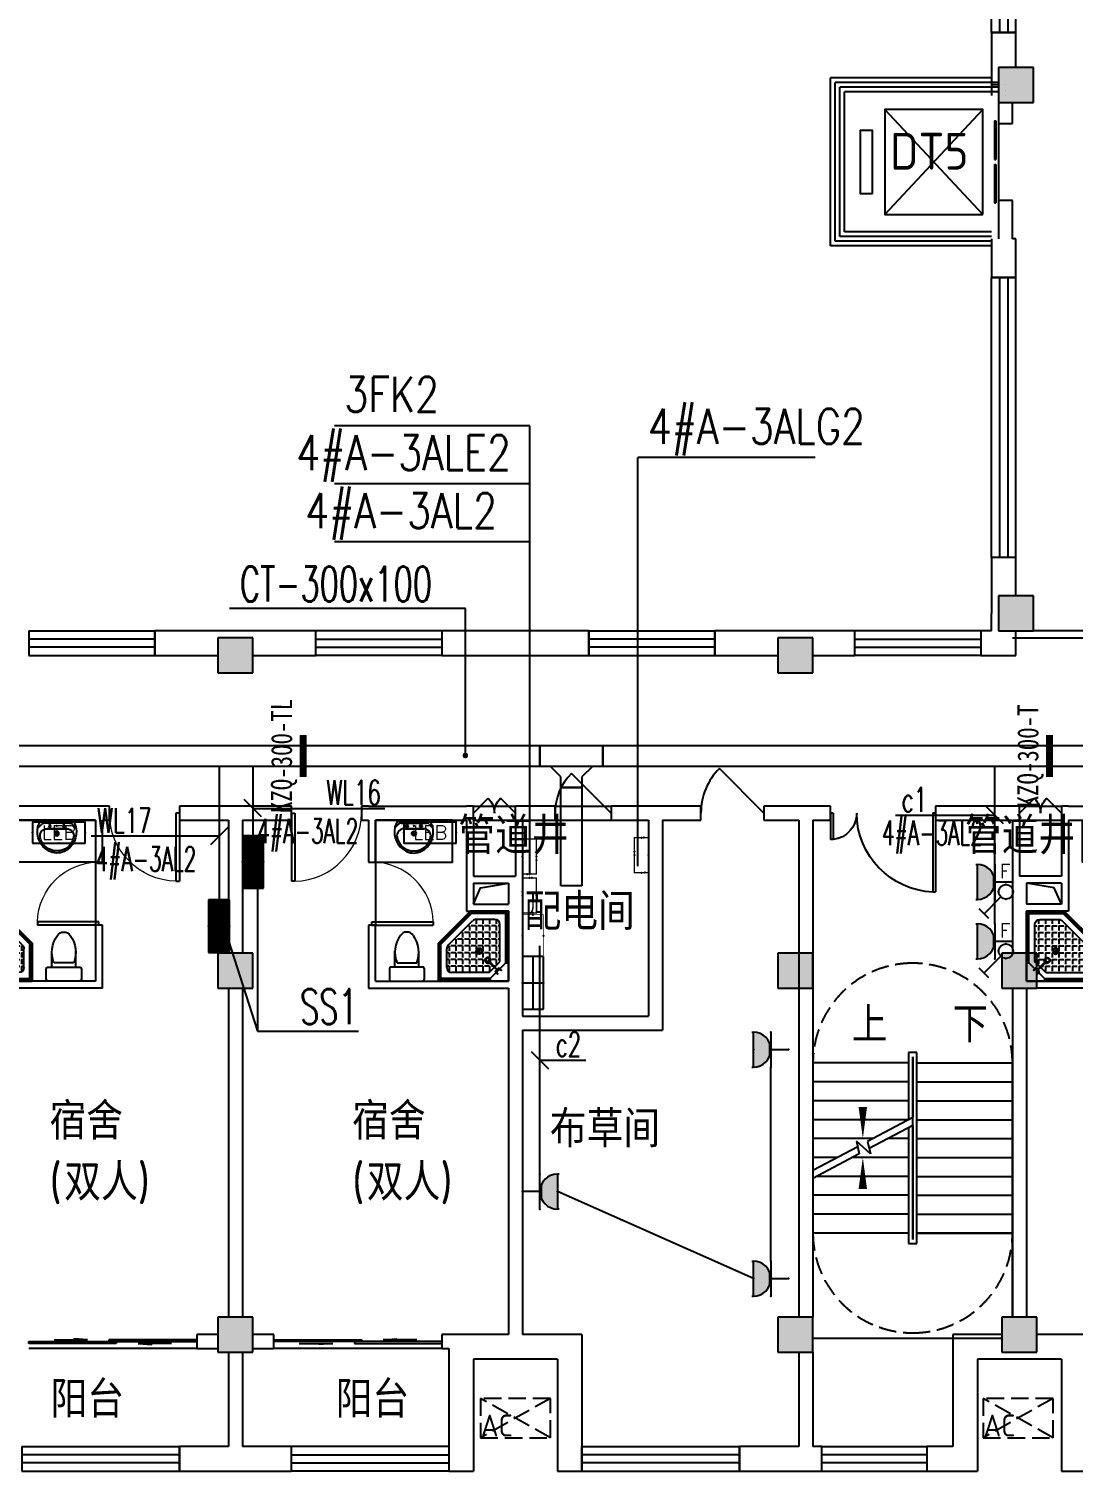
# Model space of a CAD drawing. Extents: x 1725663 to 4653551, y -550461 to 248782.
# Drawn here: x 2141100 to 2156017, y -387154 to -366554 of the extents above; entities that cross this region are included whole.
import ezdxf
from ezdxf.enums import TextEntityAlignment as Align

# ---------------------------------------------------------------- set-up
doc = ezdxf.new("R2010")
doc.units = 0
doc.header["$LTSCALE"] = 1000
doc.linetypes.add('DASH', pattern=[0.35, 0.25, -0.1])
for name, color, linetype in [('0-底图', 7, 'Continuous'), ('A-FLOR-EVTR', 51, 'Continuous'), ('A-FLOR-STRS', 140, 'Continuous'), ('CABLETRAY', 4, 'Continuous'), ('CABLETRAY_DIM', 3, 'Continuous'), ('CLAYER', 7, 'Continuous'), ('COLUMN', 255, 'Continuous'), ('DBZ', 7, 'Continuous'), ('DIM-照明', 3, 'Continuous'), ('DIM-箱柜', 7, 'Continuous'), ('DIM_SYMB', 3, 'Continuous'), ('DOOR_FIRE', 4, 'Continuous'), ('EQUIP-插座', 3, 'Continuous'), ('EQUIP-照明', 3, 'Continuous'), ('EQUIP-箱柜', 3, 'Continuous'), ('fur', 253, 'Continuous'), ('PUB_HATCH', 8, 'Continuous'), ('PUB_TEXT', 7, 'Continuous'), ('STAIR', 2, 'Continuous'), ('TEL_TEXT', 7, 'Continuous'), ('WALL', 2, 'Continuous'), ('WINDOW', 4, 'Continuous'), ('WIRE-照明', 6, 'Continuous'), ('抗震支吊架', 2, 'Continuous'), ('洁具', 213, 'Continuous'), ('空调外机', 211, 'Continuous')]:
    doc.layers.add(name, color=color, linetype=linetype)
doc.styles.add('_TCH_DIM', font='SIMPLEX', dxfattribs={"width": 0.8, "height": 5, "bigfont": 'HZTXT'})
doc.styles.add('_TEL_DIM', font='SIMPLEX', dxfattribs={"width": 0.8, "height": 3.5, "bigfont": 'HZTXT'})
doc.styles.add('kzcad', font='', dxfattribs={"width": 0.8})
doc.styles.get("Standard").update_dxf_attribs({"font": 'geniso.shx', "bigfont": 'hztxt.shx'})
doc.styles.get('kzcad').set_extended_font_data('SimSun')

# ---------------------------------------------------------------- blocks, each defined once
blk = doc.blocks.new('fdsefg')
at = {"layer": 'EQUIP-箱柜', "const_width": 20}
blk.add_lwpolyline([(21301, 11505), (21801, 11505), (21801, 11305), (21301, 11305)], close=True, dxfattribs=at)
at = {"layer": 'EQUIP-箱柜'}
for p in [(21301, 11355), (21601, 11505), (21801, 11372)]:
    blk.add_point(p, dxfattribs=at)
blk = doc.blocks.new('$equip_U$00000181(WIN7-PC-dian)')
for p in [(-0.5, 0.2), (0, 0.4), (0, 0), (0.5, 0.2)]:
    blk.add_point(p)
at = {"xscale": 0.002, "yscale": 0.002, "zscale": 0.002}
blk.add_blockref('fdsefg', (-43.101, -22.61), dxfattribs=at)
at = {"color": 7, "style": '_TEL_DIM', "flags": 1}
for tag in ['A', 'REMARK']:
    blk.add_attdef(tag, text='', height=0.00002, dxfattribs=at).set_placement((0, 0), align=Align.MIDDLE_CENTER)
at = {"color": 7, "style": '_TEL_DIM'}
blk.add_attdef('$TEXT$', text='', height=0.00002, dxfattribs=at).set_placement((0.1, 0), align=Align.MIDDLE_CENTER)
blk = doc.blocks.new('*X490')
at = {"color": 0}
for p, q in [((-250, 33), (-83, 200)), ((-250, 68), (-118, 200)), ((-250, 104), (-154, 200)), ((-250, 139), (-189, 200)), ((-250, 174), (-224, 200)), ((-247, 0), (-47, 200)), ((-212, 0), (-12, 200)), ((-177, 0), (23, 200)), ((-141, 0), (59, 200)), ((-106, 0), (94, 200)), ((-71, 0), (129, 200)), ((-35, 0), (165, 200)), ((0, 0), (200, 200)), ((35, 0), (235, 200)), ((71, 0), (250, 179)), ((106, 0), (250, 144)), ((141, 0), (250, 109)), ((177, 0), (250, 73)), ((212, 0), (250, 38)), ((247, 0), (250, 3))]:
    blk.add_line(p, q, dxfattribs=at)
blk = doc.blocks.new('$equip$00002943')
for p, q in [((-0.75, 0.6), (-0.75, 0)), ((0.75, 0.6), (-0.75, 0.6)), ((0.75, 0), (0.75, 0.6)), ((-0.75, 0), (0.75, 0))]:
    blk.add_line(p, q)
for points, const_width in [([(-0.75, 0.3), (0.75, 0.3)], 0.6), ([(-0.75, 0.6), (-0.75, 0), (0.75, 0), (0.75, 0.6), (-0.75, 0.6), (-0.75, 0)], 0.02)]:
    blk.add_lwpolyline(points, dxfattribs=dict(const_width=const_width))
for p in [(0, 0.6), (-0.75, 0.3), (0, 0), (0.75, 0.3)]:
    blk.add_point(p)
at = {"xscale": 0.00300000000061118, "yscale": 0.00300000000061118, "zscale": 0.00300000000061118}
blk.add_blockref('*X490', (0, 0), dxfattribs=at)
at = {"color": 7, "style": '_TEL_DIM', "flags": 1}
for tag in ['A', 'REMARK']:
    blk.add_attdef(tag, text='', height=0.00002, dxfattribs=at).set_placement((0, 0), align=Align.MIDDLE_CENTER)
blk = doc.blocks.new('$equip_U$00000177(WIN7-PC-dian)')
at = {"const_width": 0.02}
blk.add_lwpolyline([(-0.6, 0.6), (0.6, 0.6), (0.6, 0), (-0.6, 0)], close=True, dxfattribs=at)
for p in [(0, 0.6), (-0.6, 0.3), (0, 0), (0.6, 0.3)]:
    blk.add_point(p)
at = {"color": 7, "style": '_TEL_DIM', "flags": 1}
for tag in ['A', 'REMARK']:
    blk.add_attdef(tag, text='', height=0.00002, dxfattribs=at).set_placement((0, 0), align=Align.MIDDLE_CENTER)
blk = doc.blocks.new('$equip$00002936')
for p, q in [((-0.75, 0.6), (-0.75, 0)), ((0.75, 0.6), (-0.75, 0.6)), ((0, 0), (0, 0.6)), ((0.75, 0), (0.75, 0.6)), ((-0.75, 0.3), (0.75, 0.3)), ((-0.75, 0), (0.75, 0))]:
    blk.add_line(p, q)
at = {"const_width": 0.02}
blk.add_lwpolyline([(-0.75, 0.6), (-0.75, 0), (0.75, 0), (0.75, 0.6), (-0.75, 0.6), (-0.75, 0)], dxfattribs=at)
for p in [(0, 0.6), (-0.75, 0.3), (0, 0), (0.75, 0.3)]:
    blk.add_point(p)
at = {"color": 7, "style": '_TEL_DIM', "flags": 1}
for tag in ['A', 'REMARK']:
    blk.add_attdef(tag, text='', height=0.00002, dxfattribs=at).set_placement((0, 0), align=Align.MIDDLE_CENTER)
blk = doc.blocks.new('$equip$00001237')
for p, q in [((-0.5, 1.05), (-0.5, 1)), ((-0.5, 1), (0.5, 1)), ((0.5, 1.05), (0.5, 1)), ((0.5, 0.5), (-0.5, 0.5)), ((0, 0.5), (0, 0))]:
    blk.add_line(p, q)
blk.add_arc((0, 1), 0.5, 180, 0)
for p in [(0, 1), (-0.5, 0.5), (0.5, 0.5), (0, 0)]:
    blk.add_point(p)
for points in [[(0.433, 0.75), (-0.433, 0.75), (0.5, 1), (-0.5, 1)], [(0.25, 0.567), (-0.25, 0.567), (0.433, 0.75), (-0.433, 0.75)], [(0, 0.5), (0, 0.5), (0.25, 0.567), (-0.25, 0.567)]]:
    blk.add_solid(points)
at = {"flags": 9}
blk.add_attdef('A', (0, 0), '', height=0.00002, dxfattribs=at)
blk = doc.blocks.new('$equip$00001764')
for p, q in [((-0.5, 1.05), (-0.5, 1)), ((-0.5, 1), (0.5, 1)), ((0.5, 1.05), (0.5, 1)), ((0.5, 0.5), (-0.5, 0.5)), ((0, 0.5), (0, 0))]:
    blk.add_line(p, q)
blk.add_arc((0, 1), 0.5, 180, 0)
for p in [(-0.5, 0.5), (0.5, 0.5), (0, 0)]:
    blk.add_point(p)
for points in [[(0.433, 0.75), (-0.433, 0.75), (0.5, 1), (-0.5, 1)], [(0.25, 0.567), (-0.25, 0.567), (0.433, 0.75), (-0.433, 0.75)], [(0, 0.5), (0, 0.5), (0.25, 0.567), (-0.25, 0.567)]]:
    blk.add_solid(points)
at = {"color": 7, "style": '_TEL_DIM'}
blk.add_attdef('$TEXT$', text='', height=0.4, dxfattribs=at).set_placement((0.303, 0.211), align=Align.MIDDLE_CENTER)
at = {"color": 7, "style": '_TEL_DIM', "flags": 1}
blk.add_attdef('A', text='', height=0.00002, dxfattribs=at).set_placement((0, 0), align=Align.MIDDLE_CENTER)
blk = doc.blocks.new('$equip$00002327')
for p, q in [((0.147, 0.356), (0.625, 0.833)), ((0.484, 0.975), (0.766, 0.692))]:
    blk.add_line(p, q)
blk.add_circle((0, 0.208), 0.208)
for p in [(0, 0.417), (-0.208, 0.208), (0, 0), (0.208, 0.208)]:
    blk.add_point(p)
at = {"color": 7, "flags": 1}
blk.add_attdef('A', text='', height=0.00002, dxfattribs=at).set_placement((0, 0), align=Align.MIDDLE_CENTER)
blk = doc.blocks.new('$equip$00002908')
for p, q in [((0.75, 0.6), (-0.75, 0.6)), ((-0.75, 0.6), (-0.75, 0)), ((0.75, 0), (0.75, 0.6)), ((-0.75, 0), (0.75, 0))]:
    blk.add_line(p, q)
at = {"const_width": 0.04}
blk.add_lwpolyline([(-0.75, 0.6), (-0.75, 0), (0.75, 0), (0.75, 0.6), (-0.75, 0.6), (-0.75, 0)], dxfattribs=at)
for p in [(0, 0.6), (-0.75, 0.3), (0, 0), (0.75, 0.3)]:
    blk.add_point(p)
at = {"color": 7, "style": '_TEL_DIM'}
blk.add_attdef('$TEXT$', text='', height=0.4, dxfattribs=at).set_placement((0, 0.3), align=Align.MIDDLE_CENTER)
at = {"color": 7, "style": '_TEL_DIM', "flags": 1}
for tag in ['A', 'REMARK']:
    blk.add_attdef(tag, text='', height=0.00002, dxfattribs=at).set_placement((0, 0), align=Align.MIDDLE_CENTER)
blk = doc.blocks.new('1F平面-CAD导入_dwg_Drawing4_t3_dwg_$plan$00001613-474159-1F-927810-1F')
at = {"layer": '洁具'}
for p, q in [((-30, 250), (-170, 250)), ((-200, 170), (-430, 170)), ((-260, -140), (-260, 140)), ((-200, -170), (-200, -220)), ((-170, -250), (-30, -250))]:
    blk.add_line(p, q, dxfattribs=at)
for points in [[(-200, 220), (-200, 170), (-200, -170), (-430, -170)], [(0, -220), (0, 220)]]:
    blk.add_lwpolyline(points, dxfattribs=at)
for centre, radius, start, end in [((-170, 220), 30, 90, 180), ((-30, 220), 30, 0, 90), ((-590, 0), 110, 123.4509, 236.5491), ((-413, -227), 398, 67.4505, 126.6381), ((-413, 227), 398, 233.3619, 292.5495), ((-170, -220), 30, 180, 270), ((-30, -220), 30, 270, 0)]:
    blk.add_arc(centre, radius, start, end, dxfattribs=at)
blk = doc.blocks.new('$lvtry$00000169')
at = {"color": 0}
for p, q in [((259, -36), (259, 0)), ((259, -36), (36, -259)), ((276, -120), (120, -276)), ((144, -151), (291, -298)), ((151, -144), (298, -291)), ((259, -24), (976, -24)), ((259, -36), (964, -36)), ((270, -213), (270, -143)), ((276, -120), (808, -120)), ((366, -213), (366, -143)), ((462, -213), (462, -143)), ((558, -213), (558, -143)), ((655, -213), (655, -143)), ((751, -213), (751, -143)), ((847, -213), (847, -143)), ((880, -192), (880, -460)), ((964, -36), (976, -24)), ((964, -36), (964, -525)), ((976, -24), (976, -530)), ((36, -259), (0, -259)), ((24, -259), (24, -976)), ((36, -259), (36, -964)), ((120, -276), (120, -808)), ((120, -309), (147, -309)), ((120, -405), (147, -405)), ((173, -309), (173, -239)), ((173, -309), (243, -309)), ((173, -405), (173, -335)), ((173, -405), (243, -405)), ((183, -213), (205, -213)), ((220, -213), (243, -213)), ((270, -213), (340, -213)), ((270, -263), (270, -239)), ((270, -405), (270, -335)), ((270, -405), (340, -405)), ((334, -309), (340, -309)), ((366, -213), (436, -213)), ((366, -309), (366, -239)), ((366, -309), (436, -309)), ((366, -405), (366, -335)), ((366, -405), (379, -405)), ((462, -213), (532, -213)), ((462, -309), (462, -239)), ((462, -309), (532, -309)), ((462, -405), (462, -335)), ((462, -405), (532, -405)), ((558, -213), (628, -213)), ((558, -309), (558, -239)), ((558, -309), (628, -309)), ((558, -405), (558, -335)), ((558, -405), (628, -405)), ((655, -213), (725, -213)), ((655, -309), (655, -239)), ((655, -309), (725, -309)), ((655, -405), (655, -335)), ((655, -405), (725, -405)), ((751, -213), (821, -213)), ((751, -309), (751, -239)), ((751, -309), (821, -309)), ((751, -405), (751, -335)), ((751, -405), (821, -405)), ((847, -213), (880, -213)), ((847, -309), (847, -239)), ((847, -309), (880, -309)), ((847, -405), (847, -335)), ((847, -405), (880, -405)), ((120, -501), (147, -501)), ((120, -598), (147, -598)), ((173, -501), (173, -431)), ((173, -501), (243, -501)), ((173, -598), (173, -528)), ((173, -598), (243, -598)), ((270, -501), (270, -431)), ((270, -501), (340, -501)), ((270, -598), (270, -528)), ((270, -598), (340, -598)), ((366, -501), (366, -431)), ((366, -501), (436, -501)), ((366, -598), (366, -528)), ((366, -598), (436, -598)), ((462, -501), (462, -431)), ((462, -501), (532, -501)), ((462, -598), (462, -528)), ((462, -598), (532, -598)), ((859, -511), (511, -859)), ((964, -525), (525, -964)), ((976, -530), (530, -976)), ((558, -501), (558, -431)), ((558, -501), (628, -501)), ((558, -598), (558, -528)), ((558, -598), (628, -598)), ((655, -501), (655, -431)), ((655, -501), (725, -501)), ((655, -598), (655, -528)), ((655, -598), (725, -598)), ((751, -501), (751, -431)), ((751, -501), (821, -501)), ((751, -598), (751, -528)), ((751, -598), (773, -598)), ((847, -501), (847, -431)), ((847, -501), (867, -501)), ((964, -525), (976, -530)), ((120, -694), (147, -694)), ((120, -790), (147, -790)), ((173, -694), (173, -624)), ((173, -694), (243, -694)), ((173, -790), (173, -720)), ((173, -790), (243, -790)), ((173, -878), (173, -816)), ((270, -694), (270, -624)), ((270, -694), (340, -694)), ((270, -790), (270, -720)), ((270, -790), (340, -790)), ((270, -880), (270, -816)), ((366, -694), (366, -624)), ((366, -694), (436, -694)), ((366, -790), (366, -720)), ((366, -790), (436, -790)), ((366, -880), (366, -816)), ((462, -694), (462, -624)), ((462, -694), (532, -694)), ((462, -790), (462, -720)), ((462, -790), (532, -790)), ((462, -880), (462, -816)), ((558, -694), (558, -624)), ((558, -694), (628, -694)), ((558, -790), (558, -720)), ((558, -790), (580, -790)), ((655, -694), (655, -624)), ((655, -694), (676, -694)), ((36, -964), (24, -976)), ((24, -976), (530, -976)), ((36, -964), (525, -964)), ((192, -880), (460, -880)), ((525, -964), (530, -976))]:
    blk.add_line(p, q, dxfattribs=at)
blk.add_lwpolyline([(0, 0), (0, -1000), (540, -1000), (1000, -540), (1000, 0)], close=True)
for points in [[(0, 0), (0, -1000)], [(0, 0), (1000, 0)], [(1000, 0), (1000, -540)], [(136, -190), (148, -178), (132, -162), (121, -174)], [(190, -136), (178, -148), (162, -132), (174, -121)], [(1000, -540), (540, -1000)], [(0, -1000), (540, -1000)]]:
    blk.add_lwpolyline(points, close=True, dxfattribs=at)
for radius in [43.8, 31.1]:
    blk.add_circle((416, -428), radius, dxfattribs=at)
for centre, radius, start, end in [((808, -192), 72, 0, 90), ((296, -296), 40.6, 142.583, 128.4197), ((296, -296), 28.6, 145.828, 125.6599), ((808, -460), 72, 315, 0), ((192, -808), 72, 180, 270), ((460, -808), 72, 270, 315)]:
    blk.add_arc(centre, radius, start, end, dxfattribs=at)
for p in [(103, -156, 0), (156, -102, 0), (416, -428, 0)]:
    blk.add_point(p, dxfattribs=at)
blk = doc.blocks.new('$lvtry$00000178')
at = {"color": 0}
for p, q in [((-238, 0), (238, 0)), ((-214, -36), (-272, -91)), ((-180, -23), (180, -23)), ((-142, -105), (140, -105)), ((140, -105), (-142, -105)), ((216, -37), (268, -91))]:
    blk.add_line(p, q, dxfattribs=at)
blk.add_lwpolyline([(-104, -430, 0.224698), (110, -425, 0.348046), (269, -79), (239, 0), (-241, 0), (-271, -79, 0.356844)], format="xyb", close=True, dxfattribs=at)
for centre, radius in [((-100, -65), 16.3), ((1, -172), 31.6), ((100, -65), 16.3)]:
    blk.add_circle(centre, radius, dxfattribs=at)
at = {"color": 0, "lineweight": 13}
blk.add_circle((1, -172), 23, dxfattribs=at)
at = {"color": 0}
for centre, radius, start, end in [((-142, -205), 100, 90, 190.5602), ((-180, -73), 50, 90, 133.181), ((140, -205), 100, 349.4398, 90), ((180, -73), 50, 44.5607, 90), ((-1, -179), 243, 190.5602, 349.4398)]:
    blk.add_arc(centre, radius, start, end, dxfattribs=at)
for p in [(0, -65), (1, -172)]:
    blk.add_point(p, dxfattribs=at)
blk = doc.blocks.new('A$C70365C93')
at = {"layer": '洁具'}
blk.add_lwpolyline([(-1900, 2300), (-1900, 1700), (-800, 1700), (-800, 2300)], close=True, dxfattribs=at)
blk.add_blockref('$lvtry$00000178', (-1350, 2280), dxfattribs=at)
at = {"layer": '洁具', "rotation": 180}
blk.add_blockref('$lvtry$00000169', (0, 0), dxfattribs=at)
at = {"layer": '洁具', "extrusion": (0, 0, -1), "xscale": -1, "zscale": -1, "rotation": 90}
blk.add_blockref('1F平面-CAD导入_dwg_Drawing4_t3_dwg_$plan$00001613-474159-1F-927810-1F', (1450, 0), dxfattribs=at)
blk = doc.blocks.new('A$Cf5a72a1b')
at = {"layer": '空调外机', "linetype": 'DASH'}
for p, q in [((1000, 563), (0, 0)), ((1000, 0), (0, 563))]:
    blk.add_line(p, q, dxfattribs=at)
blk.add_lwpolyline([(1000, 563), (0, 563), (0, 0), (1000, 0)], close=True, dxfattribs=at)
at = {"layer": 'PUB_TEXT'}
blk.add_text('AC', height=315, dxfattribs=at).set_placement((5, 18))
blk = doc.blocks.new('$TCHSYS$WIN2D')
for p, q in [((-0.5, 0.5), (0.5, 0.5)), ((-0.5, 0.5), (-0.5, -0.5)), ((0.5, 0.5), (0.5, -0.5)), ((0.5, 0.1667), (-0.5, 0.1667)), ((0.5, -0.1667), (-0.5, -0.1667)), ((-0.5, -0.5), (0.5, -0.5))]:
    blk.add_line(p, q)
blk = doc.blocks.new('$WINLIB2D$00000001')
at = {"color": 0}
for points in [[(-0.5, 0.5), (-0.5, -0.5)], [(-0.5, 0.5), (0.5, 0.5)], [(0.5, -0.5), (0.5, 0.5)], [(0.5, 0.1667), (-0.5, 0.1667)], [(0.5, -0.1667), (-0.5, -0.1667)], [(-0.5, -0.5), (0.5, -0.5)]]:
    blk.add_lwpolyline(points, dxfattribs=at)
blk = doc.blocks.new('$DorLib2D$00000131')
at = {"color": 0, "linetype": 'Continuous'}
for p, q in [((0.15, 0.125), (0.2319, 0.1973)), ((0.2319, 0.1973), (0.2319, 0.125)), ((-0.5, 0.125), (-0.5, 0)), ((0.0192, 0.125), (-0.5, 0.125)), ((0.0192, 0), (0.0192, 0.125)), ((0.35, 0.125), (0.15, 0.125)), ((-0.5, 0), (0.0192, 0)), ((-0.024, 0), (0.5, 0)), ((-0.024, -0.125), (-0.024, 0)), ((0.5, 0), (0.5, -0.125)), ((-0.35, -0.125), (-0.15, -0.125)), ((-0.2319, -0.1973), (-0.2319, -0.125)), ((-0.15, -0.125), (-0.2319, -0.1973)), ((0.5, -0.125), (-0.024, -0.125))]:
    blk.add_line(p, q, dxfattribs=at)
blk = doc.blocks.new('$DorLib2D$00000001')
for p, q in [((0.45, 0.975), (0.5, 0.975)), ((0.45, 0), (0.45, 0.975)), ((0.5, 0), (0.5, 0.975)), ((0.5, 0), (0.45, 0))]:
    blk.add_line(p, q)
at = {"lineweight": 13}
blk.add_arc((0.475, 0), 0.975, 91.4693, 180, dxfattribs=at)
blk = doc.blocks.new('$DorLib2D$00000116')
at = {"color": 0}
for p, q in [((-0.5, 0), (-0.146, 0.354)), ((0.5, 0), (0.146, 0.354))]:
    blk.add_line(p, q, dxfattribs=at)
for centre, start, end in [((-0.5, 0), 0, 45), ((0.5, 0), 135, 180)]:
    blk.add_arc(centre, 0.5, start, end, dxfattribs=at)
blk = doc.blocks.new('$DorLib2D$00000114')
at = {"color": 0}
blk.add_line((0.5, 0), (-0.207, 0.707), dxfattribs=at)
blk.add_arc((0.5, 0), 1, 135, 180, dxfattribs=at)
blk = doc.blocks.new('$DorLib2D$00000225')
at = {"color": 0}
for p, q in [((0.475, -0.001), (0.475, 0.752)), ((0.475, 0.752), (0.5, 0.752)), ((0.5, -0.001), (0.5, 0.752)), ((-0.5, 0), (-0.5, 0.252)), ((-0.475, 0.252), (-0.5, 0.252)), ((-0.475, 0), (-0.475, 0.252)), ((-0.475, 0), (-0.5, 0)), ((0.475, -0.001), (0.5, -0.001))]:
    blk.add_line(p, q, dxfattribs=at)
for centre, radius, start, end in [((0.505, -0.002), 0.755, 92.2493, 179.7238), ((-0.501, 0.003), 0.251, 359.7899, 84.0974)]:
    blk.add_arc(centre, radius, start, end, dxfattribs=at)
blk = doc.blocks.new('$DORLIB2D$00000127')
at = {"color": 0}
for points in [[(-0.533, 0.795), (-0.533, 0.69)], [(-0.033, 0.795), (-0.533, 0.795)], [(-0.033, 0.795), (-0.033, 0.69)], [(0.533, 0.795), (0.033, 0.795)], [(0.033, 0.795), (0.033, 0.69)], [(0.533, 0.795), (0.533, 0.69)], [(-0.033, 0.69), (-0.533, 0.69)], [(0.533, 0.69), (0.033, 0.69)], [(0.5, 0.5), (-0.5, 0.5)]]:
    blk.add_lwpolyline(points, dxfattribs=at)
blk = doc.blocks.new('ugjhk')
at = {"layer": 'PUB_HATCH'}
for points in [[(1591707, -285970.8), (1591707, -286470.8), (1592207, -286470.8), (1592207, -285970.8)], [(1591707, -293520.8), (1591707, -294020.8), (1592207, -294020.8), (1592207, -293520.8)], [(1580557, -294620.8), (1581057, -294620.8), (1581057, -294120.8), (1580557, -294120.8)], [(1588557, -294620.8), (1589057, -294620.8), (1589057, -294120.8), (1588557, -294120.8)], [(1580557, -299120.8), (1581057, -299120.8), (1581057, -298620.8), (1580557, -298620.8)], [(1588557, -299120.8), (1589057, -299120.8), (1589057, -298620.8), (1588557, -298620.8)], [(1591757, -299120.8), (1592257, -299120.8), (1592257, -298620.8), (1591757, -298620.8)], [(1580557, -304320.8), (1581057, -304320.8), (1581057, -303820.8), (1580557, -303820.8)], [(1588557, -304320.8), (1589057, -304320.8), (1589057, -303820.8), (1588557, -303820.8)], [(1591757, -304320.8), (1592257, -304320.8), (1592257, -303820.8), (1591757, -303820.8)]]:
    blk.add_hatch(color=256, dxfattribs=at).paths.add_polyline_path(points)
for points in [[(1584207, -297920.8), (1584310.6, -297690.5), (1584707, -297620.8)], [(1592607, -297920.8), (1592503.4, -297690.5), (1592107, -297620.8)]]:
    blk.add_lwpolyline(points)
at = {"layer": 'A-FLOR-EVTR'}
for p, q in [((1591482, -288070.8), (1590082, -286570.8)), ((1590082, -288070.8), (1591482, -286570.8))]:
    blk.add_line(p, q, dxfattribs=at)
for points in [[(1591482, -288070.8), (1591482, -286570.8), (1590082, -286570.8), (1590082, -288070.8)], [(1589907, -287770.8), (1589907, -286870.8), (1589732, -286870.8), (1589732, -287770.8)]]:
    blk.add_lwpolyline(points, close=True, dxfattribs=at)
at = {"layer": 'A-FLOR-STRS'}
for p, q in [((1590542, -300040.8), (1590422, -300040.8)), ((1590422, -300040.8), (1590422, -301001.4)), ((1590482, -300100.8), (1590482, -300100.8)), ((1590482, -300100.8), (1590482, -300969.4)), ((1590482, -300969.4), (1590482, -300100.8)), ((1590542, -302770.8), (1590542, -300040.8)), ((1589057, -300190.8), (1589057, -301728.9)), ((1590422, -300190.8), (1589057, -300190.8)), ((1590482, -300190.8), (1590482, -300969.4)), ((1590482, -302620.8), (1590482, -300190.8)), ((1590482, -300190.8), (1590482, -300190.8)), ((1590542, -300190.8), (1591907, -300190.8)), ((1591907, -302620.8), (1591907, -300190.8)), ((1590422, -300460.8), (1589057, -300460.8)), ((1590542, -300460.8), (1591907, -300460.8)), ((1590422, -300730.8), (1589057, -300730.8)), ((1590542, -300730.8), (1591907, -300730.8)), ((1590422, -301000.8), (1589057, -301000.8)), ((1590482, -300969.4), (1589837.1, -301313.1)), ((1590482, -301082.7), (1589860.5, -301414)), ((1590422, -301114.7), (1590422, -302770.8)), ((1590482, -301082.7), (1590482, -302620.8)), ((1590482, -301082.7), (1590482, -302710.8)), ((1590482, -302710.8), (1590482, -301082.7)), ((1590542, -301000.8), (1591907, -301000.8)), ((1589916.5, -301270.8), (1589057, -301270.8)), ((1589877.4, -301486.9), (1589677.3, -301307.1)), ((1589677.3, -301307.1), (1589719.5, -301489.1)), ((1589837.1, -301313.1), (1589877.4, -301486.9)), ((1590422, -301270.8), (1590129.1, -301270.8)), ((1590542, -301270.8), (1591907, -301270.8)), ((1589696.1, -301388.2), (1589057, -301728.9)), ((1589719.5, -301489.1), (1589057, -301842.2)), ((1589409.9, -301540.8), (1589057, -301540.8)), ((1590422, -301540.8), (1589622.5, -301540.8)), ((1590542, -301540.8), (1591907, -301540.8)), ((1589057, -301842.2), (1589057, -302620.8)), ((1590422, -301810.8), (1589115.9, -301810.8)), ((1590542, -301810.8), (1591907, -301810.8)), ((1590422, -302080.8), (1589057, -302080.8)), ((1590542, -302080.8), (1591907, -302080.8)), ((1590422, -302350.8), (1589057, -302350.8)), ((1590542, -302350.8), (1591907, -302350.8)), ((1590422, -302620.8), (1589057, -302620.8)), ((1589057, -302620.8), (1589057, -303820.8)), ((1590422, -302620.8), (1589057, -302620.8)), ((1590422, -302770.8), (1590542, -302770.8)), ((1590482, -302710.8), (1590482, -302710.8)), ((1590542, -302620.8), (1591907, -302620.8)), ((1591907, -302620.8), (1590542, -302620.8)), ((1591907, -303820.8), (1591907, -302620.8)), ((1589057, -304120.8), (1591757, -304120.8))]:
    blk.add_line(p, q, dxfattribs=at)
at = {"layer": 'COLUMN'}
for p, q in [((1591707, -285970.8), (1591707, -286470.8)), ((1592207, -285970.8), (1591707, -285970.8)), ((1592207, -286470.8), (1592207, -285970.8)), ((1591707, -286470.8), (1592207, -286470.8)), ((1591707, -293520.8), (1591707, -294020.8)), ((1592207, -293520.8), (1591707, -293520.8)), ((1592207, -294020.8), (1592207, -293520.8)), ((1581057, -294120.8), (1580557, -294120.8)), ((1580557, -294120.8), (1580557, -294620.8)), ((1581057, -294620.8), (1581057, -294120.8)), ((1589057, -294120.8), (1588557, -294120.8)), ((1588557, -294120.8), (1588557, -294620.8)), ((1589057, -294620.8), (1589057, -294120.8)), ((1591707, -294020.8), (1592207, -294020.8)), ((1580557, -294620.8), (1581057, -294620.8)), ((1588557, -294620.8), (1589057, -294620.8)), ((1581057, -298620.8), (1580557, -298620.8)), ((1580557, -298620.8), (1580557, -299120.8)), ((1581057, -299120.8), (1581057, -298620.8)), ((1589057, -298620.8), (1588557, -298620.8)), ((1588557, -298620.8), (1588557, -299120.8)), ((1589057, -299120.8), (1589057, -298620.8)), ((1592257, -298620.8), (1591757, -298620.8)), ((1591757, -298620.8), (1591757, -299120.8)), ((1592257, -299120.8), (1592257, -298620.8)), ((1580557, -299120.8), (1581057, -299120.8)), ((1588557, -299120.8), (1589057, -299120.8)), ((1591757, -299120.8), (1592257, -299120.8)), ((1581057, -303820.8), (1580557, -303820.8)), ((1580557, -303820.8), (1580557, -304320.8)), ((1581057, -304320.8), (1581057, -303820.8)), ((1589057, -303820.8), (1588557, -303820.8)), ((1588557, -303820.8), (1588557, -304320.8)), ((1589057, -304320.8), (1589057, -303820.8)), ((1592257, -303820.8), (1591757, -303820.8)), ((1591757, -303820.8), (1591757, -304320.8)), ((1592257, -304320.8), (1592257, -303820.8)), ((1580557, -304320.8), (1581057, -304320.8)), ((1588557, -304320.8), (1589057, -304320.8)), ((1591757, -304320.8), (1592257, -304320.8))]:
    blk.add_line(p, q, dxfattribs=at)
at = {"layer": 'DIM_SYMB'}
for points in [[(1589769.5, -300055.8, 0, 0, 0), (1589769.5, -301270.8, 0, 120, 0), (1589769.5, -300820.8, 0, 0, 0)], [(1591194.5, -300055.8, 0, 0, 0), (1591194.5, -303370.8, 0, 0, 0), (1589769.5, -303370.8, 0, 0, 0), (1589769.5, -301540.8, 0, 120, 0), (1589769.5, -301990.8, 0, 0, 0)]]:
    blk.add_lwpolyline(points, format="xyseb", dxfattribs=at)
at = {"layer": 'DOOR_FIRE'}
for p, q in [((1584207, -296520.8), (1584807, -296520.8)), ((1585372.7, -296520.8, 100), (1586172.7, -296520.8, 100)), ((1592007, -296520.8), (1592607, -296520.8)), ((1584207, -296720.8), (1584807, -296720.8)), ((1585372.7, -296720.8, 100), (1586172.7, -296720.8, 100)), ((1592007, -296720.8), (1592607, -296720.8))]:
    blk.add_line(p, q, dxfattribs=at)
at = {"layer": 'fur'}
for p, q in [((1591907, -294120.8), (1596407, -294120.8)), ((1594307, -294020.8), (1592207, -294020.8))]:
    blk.add_line(p, q, dxfattribs=at)
at = {"layer": 'STAIR', "color": 9, "linetype": 'DASH'}
for p, q in [((1590482, -298765.8), (1590482, -298765.8)), ((1590482, -304045.8), (1590482, -304045.8))]:
    blk.add_line(p, q, dxfattribs=at)
for points in [[(1589057, -300190.8, -0.4142136), (1590482, -298765.8)], [(1591907, -300190.8, 0.4142136), (1590482, -298765.8)], [(1589057, -302620.8, 0.4142136), (1590482, -304045.8)], [(1591907, -302620.8, -0.4142136), (1590482, -304045.8)]]:
    blk.add_lwpolyline(points, format="xyb", dxfattribs=at)
at = {"layer": 'WALL'}
for p, q in [((1591957, -285470.8), (1591607, -285470.8)), ((1591607, -285470.8), (1591607, -286220.8)), ((1591957, -285970.8), (1591957, -285470.8)), ((1589307, -288520.8), (1589307, -286120.8)), ((1591607, -286120.8), (1589307, -286120.8)), ((1589373.7, -288454.1), (1589373.7, -286187.5)), ((1591707, -286187.5), (1589373.7, -286187.5)), ((1589440.3, -288387.5), (1589440.3, -286254.1)), ((1591707, -286254.1), (1589440.3, -286254.1)), ((1589507, -288320.8), (1589507, -286320.8)), ((1591707, -286320.8), (1589507, -286320.8)), ((1591607, -286220.8), (1591607, -286370.8)), ((1591707, -286220.8), (1591607, -286220.8)), ((1591807, -286220.8), (1591807, -286220.8)), ((1591807, -286295.8), (1591807, -286295.8)), ((1591707, -286470.8), (1591707, -286770.8)), ((1591807, -286370.8), (1591807, -286370.8)), ((1591907, -286770.8), (1591907, -286470.8)), ((1591707, -286770.8), (1591907, -286770.8)), ((1591907, -287870.8), (1591707, -287870.8)), ((1591707, -287870.8), (1591707, -288420.8)), ((1591907, -288420.8), (1591907, -287870.8)), ((1591607, -288387.5), (1589440.3, -288387.5)), ((1591607, -288320.8), (1589507, -288320.8)), ((1591607, -288520.8), (1589307, -288520.8)), ((1591607, -288454.1), (1589373.7, -288454.1)), ((1591607, -288420.8), (1591607, -288970.8)), ((1591957, -288420.8), (1591907, -288420.8)), ((1591957, -288970.8), (1591957, -288420.8)), ((1591607, -288970.8), (1591957, -288970.8)), ((1591957, -292970.8), (1591607, -292970.8)), ((1591607, -292970.8), (1591607, -293770.8)), ((1591957, -293520.8), (1591957, -292970.8)), ((1591607, -294020.8), (1591607, -293770.8)), ((1580807, -294020.8), (1579657, -294020.8)), ((1579657, -294020.8), (1579657, -294370.8)), ((1581957, -294020.8), (1580807, -294020.8)), ((1581957, -294370.8), (1581957, -294020.8)), ((1585857, -294020.8), (1583757, -294020.8)), ((1583757, -294020.8), (1583757, -294370.8)), ((1585857, -294370.8), (1585857, -294020.8)), ((1588807, -294020.8), (1587657, -294020.8)), ((1587657, -294020.8), (1587657, -294370.8)), ((1589657, -294020.8), (1588807, -294020.8)), ((1589657, -294370.8), (1589657, -294020.8)), ((1591607, -294020.8), (1591457, -294020.8)), ((1591457, -294020.8), (1591457, -294370.8)), ((1591957, -294370.8), (1591957, -294020.8)), ((1579657, -294370.8), (1580557, -294370.8)), ((1581057, -294370.8), (1581957, -294370.8)), ((1583757, -294370.8), (1585857, -294370.8)), ((1587657, -294370.8), (1588557, -294370.8)), ((1589057, -294370.8), (1589657, -294370.8)), ((1591457, -294370.8), (1591957, -294370.8)), ((1578907, -296520.8), (1577707, -296520.8)), ((1579007, -296520.8), (1578907, -296520.8)), ((1579007, -296720.8), (1579007, -296520.8)), ((1580807, -296520.8), (1580007, -296520.8)), ((1580007, -296520.8), (1580007, -296720.8)), ((1581607, -296520.8), (1580807, -296520.8)), ((1581607, -296720.8), (1581607, -296520.8)), ((1582707, -296520.8), (1582607, -296520.8)), ((1582607, -296520.8), (1582607, -296720.8)), ((1582707, -296520.8), (1584107, -296520.8)), ((1584207, -296520.8), (1584107, -296520.8)), ((1584207, -296720.8), (1584207, -296520.8)), ((1585372.7, -296520.8), (1584807, -296520.8)), ((1584807, -296720.8), (1584807, -296520.8)), ((1585372.7, -296720.8), (1585372.7, -296520.8)), ((1586807, -296520.8), (1586172.7, -296520.8)), ((1586172.7, -296520.8), (1586172.7, -296720.8)), ((1587457, -296520.8), (1586807, -296520.8)), ((1587457, -296720.8), (1587457, -296520.8)), ((1588957, -296520.8), (1588357, -296520.8)), ((1588357, -296520.8), (1588357, -296720.8)), ((1589307, -296520.8), (1588957, -296520.8)), ((1589307, -296720.8), (1589307, -296520.8)), ((1592007, -296520.8), (1590807, -296520.8)), ((1590807, -296520.8), (1590807, -296720.8)), ((1592007, -296720.8), (1592007, -296520.8)), ((1592707, -296520.8), (1592607, -296520.8)), ((1592607, -296520.8), (1592607, -296720.8)), ((1592707, -296520.8), (1594107, -296520.8)), ((1578807, -296720.8), (1577707, -296720.8)), ((1578807, -296720.8), (1578807, -297320.8)), ((1578907, -297320.8), (1578907, -296720.8)), ((1578907, -296720.8), (1579007, -296720.8)), ((1580007, -296720.8), (1580707, -296720.8)), ((1580707, -296720.8), (1580707, -298620.8)), ((1580907, -296720.8), (1580907, -298620.8)), ((1580907, -296720.8), (1581607, -296720.8)), ((1582607, -296720.8), (1582707, -296720.8)), ((1582707, -296720.8), (1582707, -297320.8)), ((1582807, -296720.8), (1584107, -296720.8)), ((1582807, -297320.8), (1582807, -296720.8)), ((1584107, -296720.8), (1584107, -297520.8)), ((1584207, -296720.8), (1584207, -297520.8)), ((1584807, -296720.8), (1584807, -297520.8)), ((1584907, -296720.8), (1585372.7, -296720.8)), ((1584907, -296720.8), (1584907, -297520.8)), ((1586172.7, -296720.8), (1586707, -296720.8)), ((1586707, -296720.8), (1586707, -299520.8)), ((1586907, -296720.8), (1586907, -299720.8)), ((1586907, -296720.8), (1587457, -296720.8)), ((1588357, -296720.8), (1588857, -296720.8)), ((1588857, -296720.8), (1588857, -303820.8)), ((1589057, -296720.8), (1589057, -303820.8)), ((1589057, -296720.8), (1589307, -296720.8)), ((1590807, -296720.8), (1591907, -296720.8)), ((1591907, -296720.8), (1591907, -297520.8)), ((1592007, -296720.8), (1592007, -297520.8)), ((1592607, -296720.8), (1592607, -297520.8)), ((1592707, -296720.8), (1594007, -296720.8)), ((1592707, -296720.8), (1592707, -297520.8)), ((1578807, -297320.8), (1578907, -297320.8)), ((1582707, -297320.8), (1582807, -297320.8)), ((1584107, -297520.8), (1584107, -298020.8)), ((1584207, -297520.8), (1584807, -297520.8)), ((1584207, -297620.8), (1584207, -297920.8)), ((1584207, -297620.8), (1584707, -297620.8)), ((1584707, -297620.8), (1584707, -297920.8)), ((1584907, -297520.8), (1584907, -297920.8)), ((1591907, -297520.8), (1591907, -297920.8)), ((1592607, -297520.8), (1592007, -297520.8)), ((1592107, -297620.8), (1592107, -297920.8)), ((1592607, -297620.8), (1592107, -297620.8)), ((1592607, -297620.8), (1592607, -297920.8)), ((1592707, -297520.8), (1592707, -298020.8)), ((1584107, -298020.8), (1584707, -298020.8)), ((1584207, -297920.8), (1584707, -297920.8)), ((1584707, -298020.8), (1584707, -299020.8)), ((1584907, -297920.8), (1584907, -299120.8)), ((1591907, -297920.8), (1591907, -298620.8)), ((1592607, -297920.8), (1592107, -297920.8)), ((1592107, -298020.8), (1592107, -298620.8)), ((1592707, -298020.8), (1592107, -298020.8)), ((1578907, -298220.8), (1578807, -298220.8)), ((1578807, -298220.8), (1578807, -299020.8)), ((1578907, -299120.8), (1578907, -298220.8)), ((1582807, -298220.8), (1582707, -298220.8)), ((1582707, -298220.8), (1582707, -299120.8)), ((1582807, -299020.8), (1582807, -298220.8)), ((1578807, -299020.8), (1576907, -299020.8)), ((1582807, -299020.8), (1584707, -299020.8)), ((1594007, -299020.8), (1592257, -299020.8)), ((1578907, -299120.8), (1576907, -299120.8)), ((1580707, -299120.8), (1580707, -303820.8)), ((1580907, -299120.8), (1580907, -303820.8)), ((1582707, -299120.8), (1584707, -299120.8)), ((1584707, -299120.8), (1584707, -299620.8)), ((1584907, -299120.8), (1584907, -299520.8)), ((1591907, -299120.8), (1591907, -303820.8)), ((1592107, -299120.8), (1592107, -303820.8)), ((1594107, -299120.8), (1592257, -299120.8)), ((1584907, -299520.8), (1586707, -299520.8)), ((1584707, -299620.8), (1584707, -304070.8)), ((1584907, -299720.8), (1584907, -304070.8)), ((1584907, -299720.8), (1586907, -299720.8)), ((1580557, -304070.8), (1580257, -304070.8)), ((1580257, -304070.8), (1580257, -304270.8)), ((1581357, -304070.8), (1581057, -304070.8)), ((1581357, -304270.8), (1581357, -304070.8)), ((1584107, -304070.8), (1583757, -304070.8)), ((1583757, -304070.8), (1583757, -304270.8)), ((1584707, -304070.8), (1584107, -304070.8)), ((1585757, -304070.8), (1584907, -304070.8)), ((1585757, -304070.8), (1585757, -305670.8)), ((1591757, -304070.8), (1591057, -304070.8)), ((1591057, -304070.8), (1591057, -305670.8)), ((1592707, -304070.8), (1592257, -304070.8)), ((1593057, -304070.8), (1592707, -304070.8)), ((1580257, -304270.8), (1580557, -304270.8)), ((1580707, -304320.8), (1580707, -305670.8)), ((1580907, -304320.8), (1580907, -305670.8)), ((1581057, -304270.8), (1581357, -304270.8)), ((1583757, -304270.8), (1583857, -304270.8)), ((1583857, -304270.8), (1583857, -305670.8)), ((1584807, -304420.8), (1584207, -304420.8)), ((1584207, -304420.8), (1584207, -306020.8)), ((1585407, -304420.8), (1584807, -304420.8)), ((1585407, -304420.8), (1585407, -306020.8)), ((1588857, -304320.8), (1588857, -305670.8)), ((1589057, -304320.8), (1589057, -305670.8)), ((1592007, -304420.8), (1591407, -304420.8)), ((1591407, -304420.8), (1591407, -306020.8)), ((1592607, -304420.8), (1592007, -304420.8)), ((1592607, -304420.8), (1592607, -306020.8)), ((1580707, -305670.8), (1580007, -305670.8)), ((1580007, -305670.8), (1580007, -306020.8)), ((1581607, -305670.8), (1580907, -305670.8)), ((1581607, -306020.8), (1581607, -305670.8)), ((1583857, -305670.8), (1583857, -306020.8)), ((1585757, -306020.8), (1585757, -305670.8)), ((1588857, -305670.8), (1588007, -305670.8)), ((1588007, -305670.8), (1588007, -306020.8)), ((1589181.9, -305670.8), (1589057, -305670.8)), ((1589181.9, -306020.8), (1589181.9, -305670.8)), ((1591057, -305670.8), (1590682, -305670.8)), ((1590682, -305670.8), (1590682, -306020.8)), ((1580007, -306020.8), (1580807, -306020.8)), ((1580807, -306020.8), (1581607, -306020.8)), ((1583857, -306020.8), (1584207, -306020.8)), ((1585407, -306020.8), (1585757, -306020.8)), ((1588007, -306020.8), (1588957, -306020.8)), ((1588957, -306020.8), (1589181.9, -306020.8)), ((1590682, -306020.8), (1591407, -306020.8)), ((1592607, -306020.8), (1592957, -306020.8))]:
    blk.add_line(p, q, dxfattribs=at)
at = {"layer": 'WINDOW'}
for p, q in [((1578807, -297320.8), (1578807, -298220.8)), ((1582807, -297320.8), (1582807, -298220.8)), ((1580257, -304270.8), (1577857, -304270.8)), ((1583757, -304270.8), (1581357, -304270.8))]:
    blk.add_line(p, q, dxfattribs=at)
at = {"xscale": -1, "rotation": 359.9999999999999}
for p in [(1576907, -299020.8), (1592107, -299020.8)]:
    blk.add_blockref('A$C70365C93', p, dxfattribs=at)
for name, p in [('A$C70365C93', (1584707, -299020.8)), ('A$Cf5a72a1b', (1584307.5, -305544.3)), ('A$Cf5a72a1b', (1591487, -305544.3))]:
    blk.add_blockref(name, p)
at = {"layer": 'DOOR_FIRE', "zscale": 200, "rotation": 180}
for name, p, xscale, yscale in [('$DorLib2D$00000114', (1587907, -296620.8), -900, -900), ('$DorLib2D$00000225', (1590057, -296620.8), -1500, 1500)]:
    blk.add_blockref(name, p, dxfattribs=dict(at, xscale=xscale, yscale=yscale))
at = {"layer": 'DOOR_FIRE', "zscale": 200}
for name, p, xscale, yscale in [('$DorLib2D$00000114', (1585772.7, -296620.8), 800, 800), ('$DorLib2D$00000116', (1584507, -296620.8), -600, 600), ('$DorLib2D$00000116', (1592307, -296620.8), -600, 600)]:
    blk.add_blockref(name, p, dxfattribs=dict(at, xscale=xscale, yscale=yscale))
at = {"layer": 'WINDOW'}
for name, p, xscale, yscale, zscale, rotation in [('$TCHSYS$WIN2D', (1591782, -282220.8), -6500, -350, -6500, 269.9999999999716), ('$DORLIB2D$00000127', (1591807, -287320.8), 1100, 200, 1100, 90.00000000085898), ('$TCHSYS$WIN2D', (1591782, -290970.8), 4000, -350, 4000, 90), ('$DorLib2D$00000001', (1578857, -297770.8), 900, -900, 900, 269.9999999994664), ('$DorLib2D$00000001', (1582757, -297770.8), 900, 900, 900, 270), ('$DorLib2D$00000131', (1579057, -304170.8), -2400, 200, -2400, 180), ('$DorLib2D$00000131', (1582557, -304170.8), 2400, 200, 2400, 180), ('$WINLIB2D$00000001', (1578882, -305845.8), -2249.999999993481, -350, -2249.999999993481, 180), ('$WINLIB2D$00000001', (1582732, -305845.8), 2249.999999993481, -350, 2249.999999993481, 180), ('$WINLIB2D$00000001', (1586882, -305845.8), -2249.999999993481, -350, -2249.999999993481, 180), ('$WINLIB2D$00000001', (1589932, -305845.8), -1500.092589734973, 350, -1500.092589734973, 180)]:
    blk.add_blockref(name, p, dxfattribs=dict(at, xscale=xscale, yscale=yscale, zscale=zscale, rotation=rotation))
for name, p, xscale, yscale, zscale in [('$WINLIB2D$00000001', (1578757, -294195.8), 1800, 350, 1800), ('$WINLIB2D$00000001', (1582857, -294195.8), -1800, 350, -1800), ('$WINLIB2D$00000001', (1586757, -294195.8), 1800, 350, 1800), ('$WINLIB2D$00000001', (1590557, -294195.8), -1800, 350, -1800), ('$DorLib2D$00000001', (1579507, -296620.8), 1000, -1000, 1000), ('$DorLib2D$00000001', (1582107, -296620.8), -1000, -1000, -1000)]:
    blk.add_blockref(name, p, dxfattribs=dict(at, xscale=xscale, yscale=yscale, zscale=zscale))
at = {"layer": 'CLAYER'}
for s, p in [('管道井', (1583992.3, -297207.8)), ('管道井', (1591227.3, -297207.8)), ('配电间', (1584937, -298293.1))]:
    blk.add_text(s, height=525, dxfattribs=at).set_placement(p)
at = {"layer": 'PUB_TEXT'}
for s, p in [('DT5', (1590158, -287431.9)), ('宿舍', (1578152.4, -301284.6)), ('宿舍', (1582474.5, -301284.6)), ('布草间', (1585299.6, -301397.1)), ('(', (1578152.4, -302156.7)), ('双人', (1578362.4, -302156.7)), (')', (1579412.4, -302156.7)), ('(', (1582474.5, -302156.7)), ('双人', (1582684.5, -302156.7)), (')', (1583734.5, -302156.7)), ('阳台', (1578167.5, -305258.9)), ('阳台', (1582240, -305258.9))]:
    blk.add_text(s, height=525, dxfattribs=at).set_placement(p)
at = {"layer": 'PUB_TEXT', "color": 7, "style": '_TCH_DIM'}
for s, p in [('上', (1589613.1, -299898.3)), ('下', (1591052.1, -299898.3))]:
    blk.add_text(s, height=506.4, dxfattribs=at).set_placement(p)

msp = doc.modelspace()

# ---------------------------------------------------------------- linework, layer by layer
at = {"layer": 'CABLETRAY'}
for p, q in [((2069790, -376789), (2156280, -376789)), ((2069790, -376789), (2148400, -376789)), ((2148400, -376789), (2148400, -377089)), ((2148400, -376789), (2149300, -376789)), ((2148400, -377089), (2148400, -376789)), ((2149300, -377089), (2149300, -376789)), ((2149300, -376789), (2156280, -376789)), ((2149300, -376789), (2149300, -377089)), ((2156280, -377089), (2069790, -377089)), ((2148400, -377089), (2069790, -377089)), ((2148550, -377089), (2148400, -377089)), ((2148700, -377239), (2148550, -377089)), ((2149150, -377089), (2149000, -377239)), ((2149300, -377089), (2149150, -377089)), ((2156280, -377089), (2149300, -377089)), ((2148700, -377389), (2148700, -377239)), ((2148700, -378795), (2148700, -377389)), ((2148700, -377389), (2149000, -377389)), ((2149000, -377389), (2148700, -377389)), ((2149000, -377239), (2149000, -377389)), ((2149000, -377389), (2149000, -378795)), ((2149000, -378795), (2148700, -378795))]:
    msp.add_line(p, q, dxfattribs=at)
at = {"layer": 'CABLETRAY_DIM'}
for p, q in [((2147335, -374833), (2143966, -374833)), ((2147335, -376932), (2147335, -374833))]:
    msp.add_line(p, q, dxfattribs=at)
at = {"layer": 'CABLETRAY_DIM', "const_width": 40}
msp.add_lwpolyline([(2147335, -376952, 1), (2147335, -376912, 1)], format="xyb", close=True, dxfattribs=at)
at = {"layer": 'DBZ'}
for p, q in [((2148255, -372222), (2145465, -372222)), ((2148255, -378625), (2148255, -372222)), ((2149800, -378512), (2149800, -372678)), ((2152332, -372678), (2149800, -372678)), ((2148255, -373052), (2145465, -373052)), ((2148255, -373881), (2145465, -373881))]:
    msp.add_line(p, q, dxfattribs=at)
at = {"layer": 'DIM-照明'}
for p, q in [((2144424, -377810), (2144176, -377563)), ((2144424, -377810), (2144176, -377563)), ((2155024, -377910), (2154776, -377663)), ((2155024, -377910), (2154776, -377663)), ((2143941, -377962), (2143693, -378210)), ((2143941, -377962), (2143693, -378210)), ((2148277, -381158), (2148524, -381406)), ((2148277, -381158), (2148524, -381406))]:
    msp.add_line(p, q, dxfattribs=at)
for points in [[(2144300, -377687), (2145263, -377687)], [(2144300, -377687), (2145263, -377687)], [(2145263, -377687), (2146185, -377687)], [(2145263, -377687), (2146185, -377687)], [(2153900, -377787), (2153479, -377787)], [(2153900, -377787), (2153479, -377787)], [(2154900, -377787), (2153900, -377787)], [(2154900, -377787), (2153900, -377787)], [(2142921, -378086), (2141989, -378086)], [(2142921, -378086), (2141989, -378086)], [(2143817, -378086), (2142921, -378086)], [(2143817, -378086), (2142921, -378086)], [(2148401, -381282), (2148537, -381282)], [(2148401, -381282), (2148537, -381282)], [(2148537, -381282), (2149054, -381282)], [(2148537, -381282), (2149054, -381282)]]:
    msp.add_lwpolyline(points, dxfattribs=at)
at = {"layer": 'DIM-箱柜'}
for p, q in [((2144366, -378828), (2144366, -380869)), ((2144366, -378828), (2144366, -380869)), ((2143950, -379579), (2144366, -380869)), ((2143950, -379579), (2144366, -380869)), ((2144366, -380869), (2145809, -380869)), ((2144366, -380869), (2145809, -380869))]:
    msp.add_line(p, q, dxfattribs=at)
at = {"layer": 'WIRE-照明'}
for p, q in [((2143817, -377089), (2143817, -378996)), ((2144300, -377089), (2144300, -378078)), ((2154900, -379335), (2154900, -377089)), ((2148400, -382910), (2148401, -379651)), ((2151700, -384154), (2151700, -381383)), ((2151450, -384404), (2148650, -383160))]:
    msp.add_line(p, q, dxfattribs=at)
at = {"layer": '抗震支吊架', "color": 2, "const_width": 100}
for points in [[(2145019, -377239), (2145019, -376639)], [(2155680, -377239), (2155680, -376639)]]:
    msp.add_lwpolyline(points, dxfattribs=at)

# ---------------------------------------------------------------- block references
at = {"layer": '0-底图'}
msp.add_blockref('ugjhk', (563243, -81133), dxfattribs=at)
at = {"layer": 'EQUIP-插座'}
ref = msp.add_blockref('$equip$00001764', (2155150, -378737), dxfattribs=dict(at, xscale=500, yscale=500, zscale=500, rotation=90))
ref.add_attrib('$TEXT$', 'F', dxfattribs={"layer": '0', "color": 7, "height": 200, "style": '_TEL_DIM'}).set_placement((2155045, -378586), align=Align.MIDDLE_CENTER)
ref = msp.add_blockref('$equip$00001764', (2155150, -379585), dxfattribs=dict(at, xscale=500, yscale=500, zscale=500, rotation=90))
ref.add_attrib('$TEXT$', 'F', dxfattribs={"layer": '0', "color": 7, "height": 200, "style": '_TEL_DIM'}).set_placement((2155045, -379433), align=Align.MIDDLE_CENTER)
at = {"layer": 'EQUIP-插座', "xscale": 500, "yscale": 500, "zscale": 500}
for p, rotation in [((2151950, -381133), 90), ((2148150, -383160), 270), ((2151950, -384404), 90)]:
    msp.add_blockref('$equip$00001237', p, dxfattribs=dict(at, rotation=rotation))
at = {"layer": 'EQUIP-照明', "xscale": 500, "yscale": 500, "zscale": 500, "rotation": 180}
for p in [(2155056, -378775), (2155056, -379622)]:
    msp.add_blockref('$equip$00002327', p, dxfattribs=at)
at = {"layer": 'EQUIP-箱柜', "xscale": 500, "yscale": 500, "zscale": 500}
for p in [(2141528, -378183), (2146831, -378183)]:
    msp.add_blockref('$equip$00002908', p, dxfattribs=at).add_auto_attribs({'$TEXT$': 'LEB'})
for name, p, rotation in [('$equip$00002943', (2144150, -378453), 270), ('$equip$00002943', (2143967, -379371), 90), ('$equip_U$00000177(WIN7-PC-dian)', (2148450, -379506), 90), ('$equip$00002936', (2148150, -380178), 270)]:
    msp.add_blockref(name, p, dxfattribs=dict(at, rotation=rotation))
at = {"layer": 'EQUIP-箱柜'}
ref = msp.add_blockref('$equip_U$00000181(WIN7-PC-dian)', (2148150, -378375), dxfattribs=dict(at, xscale=500, yscale=500, zscale=500, rotation=270))
ref.add_attrib('$TEXT$', 'REMARK', dxfattribs={"layer": '0', "color": 7, "height": 0.01, "style": '_TEL_DIM'}).set_placement((2148150, -378425), align=Align.MIDDLE_CENTER)
ref = msp.add_blockref('$equip_U$00000181(WIN7-PC-dian)', (2148150, -378375), dxfattribs=dict(at, xscale=500, yscale=500, zscale=500, rotation=270))
ref.add_attrib('$TEXT$', 'REMARK', dxfattribs={"layer": '0', "color": 7, "height": 0.01, "style": '_TEL_DIM'}).set_placement((2148150, -378425), align=Align.MIDDLE_CENTER)
ref = msp.add_blockref('$equip_U$00000181(WIN7-PC-dian)', (2149950, -378356), dxfattribs=dict(at, xscale=500, yscale=500, zscale=500, rotation=90))
ref.add_attrib('$TEXT$', 'REMARK', dxfattribs={"layer": '0', "color": 7, "height": 0.01, "style": '_TEL_DIM'}).set_placement((2149950, -378306), align=Align.MIDDLE_CENTER)
ref = msp.add_blockref('$equip_U$00000181(WIN7-PC-dian)', (2148350, -378931), dxfattribs=dict(at, xscale=500, yscale=500, zscale=500, rotation=90))
ref.add_attrib('$TEXT$', 'REMARK', dxfattribs={"layer": '0', "color": 7, "height": 0.01, "style": '_TEL_DIM'}).set_placement((2148350, -378881), align=Align.MIDDLE_CENTER)

# ---------------------------------------------------------------- texts
at = {"layer": 'CABLETRAY_DIM', "color": 7, "style": '_TEL_DIM', "width": 0.64}
msp.add_text('CT-300x100', height=500, dxfattribs=at).set_placement((2144116, -374733))
at = {"layer": 'DBZ', "style": '_TEL_DIM', "width": 0.8}
for s, p in [('3FK2', (2145606, -372025)), ('4#A-3ALG2', (2149941, -372481)), ('4#A-3ALE2', (2144918, -372855)), ('4#A-3AL2', (2145046, -373684))]:
    msp.add_text(s, height=500, dxfattribs=at).set_placement(p)
at = {"layer": 'DIM-照明', "color": 7, "style": '_TEL_DIM', "width": 0.64}
for s, p in [('WL16', (2145351, -377637)), ('WL16', (2145351, -377637)), ('c1', (2153567, -377737)), ('c1', (2153567, -377737)), ('WL17', (2142076, -378036)), ('WL17', (2142076, -378036)), ('c2', (2148625, -381232)), ('c2', (2148625, -381232))]:
    msp.add_text(s, height=350, dxfattribs=at).set_placement(p)
at = {"layer": 'DIM-箱柜', "color": 7, "style": '_TEL_DIM', "width": 0.64}
msp.add_text('SS1', height=500, dxfattribs=at).set_placement((2144974, -380769))
msp.add_text('SS1', height=500, dxfattribs=at).set_placement((2144974, -380769))
at = {"layer": 'TEL_TEXT', "style": '_TEL_DIM', "width": 0.6}
for p in [(2144365, -378186), (2153287, -378213), (2142053, -378586)]:
    msp.add_text('4#A-3AL2', height=350, dxfattribs=at).set_placement(p)
at = {"layer": '抗震支吊架', "color": 2, "style": 'kzcad', "width": 0.8}
for s, p in [('KZQ-300-TL', (2144859, -376939)), ('KZQ-300-T', (2155520, -376939))]:
    msp.add_text(s, height=300, rotation=89.8854, dxfattribs=at).set_placement(p, align=Align.CENTER)

doc.saveas('drawing.dxf')
